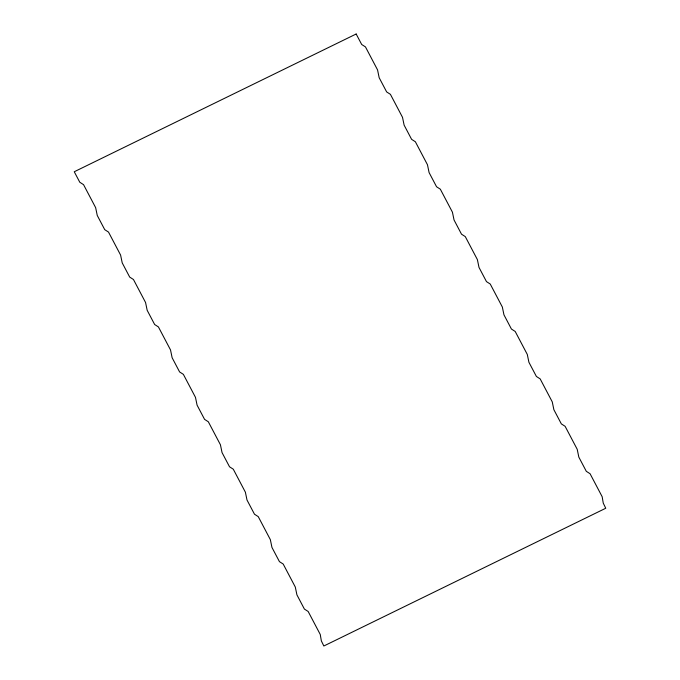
<?xml version="1.0" encoding="UTF-8"?>
<svg xmlns="http://www.w3.org/2000/svg" width="680" height="680" viewBox="0 0 680 680"><rect width="100%" height="100%" fill="white"/><g stroke="black" fill="none" stroke-linecap="round" stroke-linejoin="round"><path stroke-width="1.02" d="M356.167 34L74.256 171.751L79.781 182.24L83.547 184.654L95.642 207.646L97.257 215.458L104.737 229.661L108.502 232.075L120.598 255.068L122.221 262.879L129.693 277.091L133.458 279.505L145.562 302.498L147.178 310.31L154.649 324.513L158.415 326.927L170.519 349.92L172.133 357.731L179.605 371.943L183.37 374.357L195.475 397.35L197.089 405.161L204.569 419.365L208.327 421.778L220.43 444.771L222.046 452.583L229.525 466.786L233.291 469.208L245.386 492.192L247.001 500.012L254.481 514.216L258.247 516.63L270.343 539.623L271.957 547.434L279.438 561.637L283.203 564.052L295.298 587.044L296.922 594.856L304.394 609.067L308.159 611.481L320.254 634.474L321.351 640.891L323.833 646L605.744 508.249L603.262 503.14L602.165 496.723L590.07 473.731L586.304 471.317L578.825 457.113L577.21 449.293L565.114 426.309L561.348 423.895L553.869 409.683L552.254 401.872L540.158 378.879L536.392 376.465L528.913 362.262L527.298 354.45L515.193 331.457L511.428 329.043L503.956 314.832L502.341 307.02L490.238 284.027L486.472 281.613L479 267.41L477.385 259.599L465.281 236.606L461.516 234.192L454.044 219.98L452.421 212.168L440.325 189.184L436.56 186.762L429.089 172.558L427.465 164.747L415.37 141.755L411.604 139.34L404.124 125.137L402.509 117.325L390.413 94.333L386.648 91.919L379.168 77.707L377.553 69.895L365.457 46.903L361.692 44.489L356.167 34"/></g></svg>
